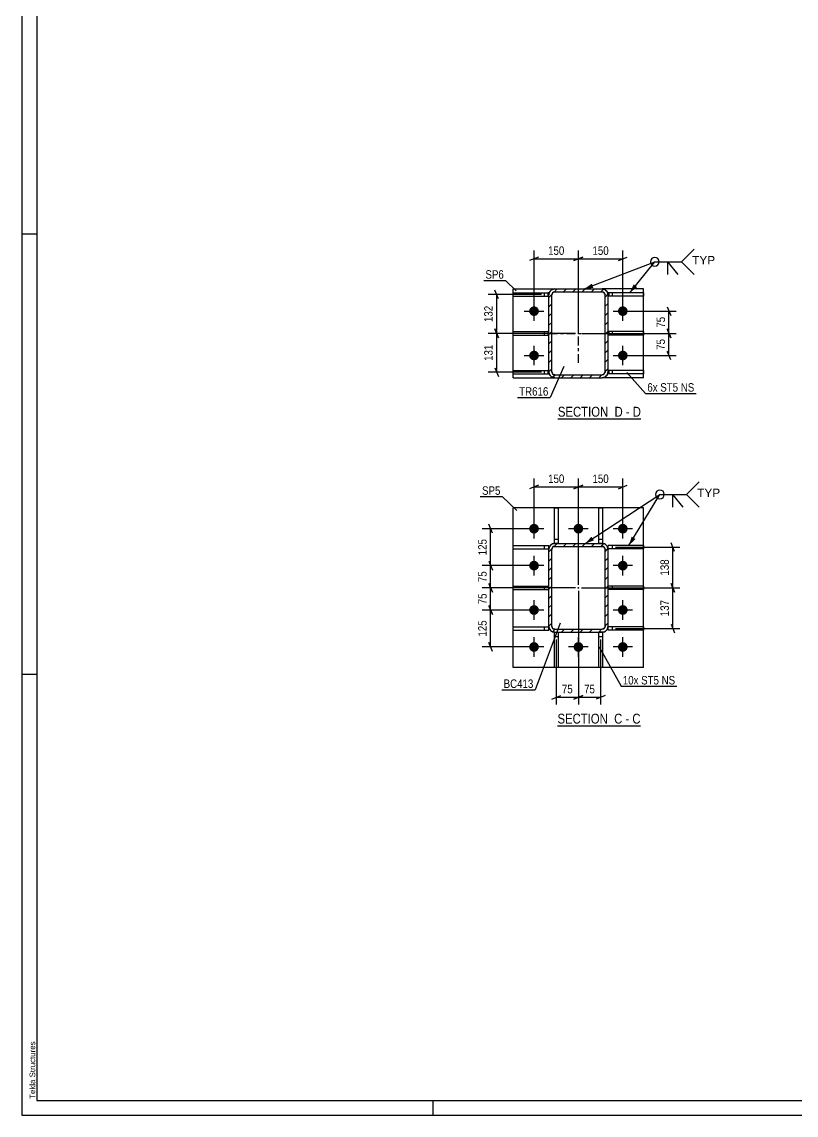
# Model space of a CAD drawing. Header units: millimetres. Extents: x -177 to 1012, y -676 to 165.
# Drawn here: x -177.1 to 84.6, y -675.6 to -305.9 of the extents above; entities that cross this region are included whole.
import ezdxf

# ---------------------------------------------------------------- set-up
doc = ezdxf.new("R2010")
doc.units = ezdxf.units.MM
doc.linetypes.add('DXK_LINE_DOT2', pattern=[3.9198, 1.9599, -1.9599])
doc.linetypes.add('DXK_LINE_DOT3', pattern=[5.9187, 2.979, -0.9799, 0.9799, -0.9799])
doc.styles.add('Arial', font='ARIAL.TTF', dxfattribs={"height": 0.2})
doc.styles.add('Arial Narrow', font='ARIALN.TTF', dxfattribs={"height": 0.2})

# ---------------------------------------------------------------- blocks, each defined once
blk = doc.blocks.new('Unknown-761545539-1163')
at = {"color": 5, "linetype": 'Continuous'}
for p, q in [((-177.08, 165.37), (-177.08, -675.63)), ((-172.08, 160.37), (-172.08, -670.63)), ((-172.08, -377.63), (-177.08, -377.63)), ((-172.08, -526.63), (-177.08, -526.63)), ((-172.08, -670.63), (1006.92, -670.63)), ((-38.08, -675.63), (-38.08, -670.63)), ((-177.08, -675.63), (1011.92, -675.63))]:
    blk.add_line(p, q, dxfattribs=at)
at = {"color": 174, "linetype": 'Continuous', "style": 'Arial'}
blk.add_text('Tekla Structures', height=1.9102, rotation=90, dxfattribs=at).set_placement((-172.58, -670.13))
blk = doc.blocks.new('Unknown-761545539-14 - 5384')
at = {"color": 6, "linetype": 'Continuous'}
blk.add_line((3.93, -543.96), (32, -543.96), dxfattribs=at)
at = {"color": 0, "linetype": 'Continuous'}
blk.add_wipeout([(22.03, -543.21), (22.03, -539.71), (3.93, -539.71), (3.93, -543.21)], dxfattribs=at)
at = {"color": 7, "linetype": 'Continuous', "style": 'Arial Narrow'}
blk.add_text('SECTION ', height=3.34, dxfattribs=at).set_placement((3.93, -543.21))
at = {"color": 0, "linetype": 'Continuous'}
blk.add_wipeout([(25.85, -543.21), (25.85, -539.71), (23.08, -539.71), (23.08, -543.21)], dxfattribs=at)
blk.add_wipeout([(28.18, -543.21), (28.18, -539.71), (26.9, -539.71), (26.9, -543.21)], dxfattribs=at)
at = {"color": 7, "linetype": 'Continuous', "style": 'Arial Narrow'}
blk.add_text('C', height=3.34, dxfattribs=at).set_placement((23.08, -543.21))
at = {"color": 0, "linetype": 'Continuous'}
blk.add_wipeout([(32, -543.21), (32, -539.71), (29.23, -539.71), (29.23, -543.21)], dxfattribs=at)
at = {"color": 7, "linetype": 'Continuous', "style": 'Arial Narrow'}
for s, p in [('C', (29.23, -543.21)), ('-', (26.9, -543.21))]:
    blk.add_text(s, height=3.34, dxfattribs=at).set_placement(p)
blk = doc.blocks.new('Unknown-761545539-15 - 5843')
at = {"color": 6, "linetype": 'Continuous'}
blk.add_line((4.07, -440.16), (32.14, -440.16), dxfattribs=at)
at = {"color": 0, "linetype": 'Continuous'}
blk.add_wipeout([(22.17, -439.41), (22.17, -435.91), (4.07, -435.91), (4.07, -439.41)], dxfattribs=at)
at = {"color": 7, "linetype": 'Continuous', "style": 'Arial Narrow'}
blk.add_text('SECTION ', height=3.34, dxfattribs=at).set_placement((4.07, -439.41))
at = {"color": 0, "linetype": 'Continuous'}
blk.add_wipeout([(25.99, -439.41), (25.99, -435.91), (23.22, -435.91), (23.22, -439.41)], dxfattribs=at)
blk.add_wipeout([(28.32, -439.41), (28.32, -435.91), (27.04, -435.91), (27.04, -439.41)], dxfattribs=at)
at = {"color": 7, "linetype": 'Continuous', "style": 'Arial Narrow'}
blk.add_text('D', height=3.34, dxfattribs=at).set_placement((23.22, -439.41))
at = {"color": 0, "linetype": 'Continuous'}
blk.add_wipeout([(32.14, -439.41), (32.14, -435.91), (29.37, -435.91), (29.37, -439.41)], dxfattribs=at)
at = {"color": 7, "linetype": 'Continuous', "style": 'Arial Narrow'}
for s, p in [('D', (29.37, -439.41)), ('-', (27.04, -439.41))]:
    blk.add_text(s, height=3.34, dxfattribs=at).set_placement(p)
blk = doc.blocks.new('Part-761545539-5497 - 5384')
at = {"color": 2, "linetype": 'Continuous'}
for p, q in [((-10.99, -484.13), (-10.99, -482.93)), ((-10.99, -482.93), (1.01, -482.93)), ((-10.99, -484.13), (1.01, -484.13)), ((1.01, -484.13), (1.01, -482.93))]:
    blk.add_line(p, q, dxfattribs=at)
at = {"color": 7, "linetype": 'DXK_LINE_DOT2'}
blk.add_line((-0.49, -484.13), (-0.49, -482.93), dxfattribs=at)
blk = doc.blocks.new('Part-761545539-5477 - 5384')
at = {"color": 2, "linetype": 'Continuous'}
for p, q in [((33.01, -496.68), (21.01, -496.68)), ((33.01, -497.88), (21.01, -497.88)), ((33.01, -496.68), (33.01, -497.88))]:
    blk.add_line(p, q, dxfattribs=at)
at = {"color": 7, "linetype": 'DXK_LINE_DOT2'}
for p, q in [((21.01, -497.88), (21.01, -496.68)), ((22.51, -497.88), (22.51, -496.68))]:
    blk.add_line(p, q, dxfattribs=at)
blk = doc.blocks.new('Part-761545539-5502 - 5384')
at = {"color": 2, "linetype": 'Continuous'}
for p, q in [((-10.99, -497.88), (-10.99, -496.68)), ((-10.99, -496.68), (1.01, -496.68)), ((-10.99, -497.88), (1.01, -497.88))]:
    blk.add_line(p, q, dxfattribs=at)
at = {"color": 7, "linetype": 'DXK_LINE_DOT2'}
for p, q in [((-0.49, -497.88), (-0.49, -496.68)), ((1.01, -497.88), (1.01, -496.68))]:
    blk.add_line(p, q, dxfattribs=at)
blk = doc.blocks.new('Part-761545539-5486 - 5384')
at = {"color": 2, "linetype": 'Continuous'}
for p, q in [((33.01, -482.93), (21.01, -482.93)), ((21.01, -484.13), (21.01, -482.93)), ((33.01, -484.13), (21.01, -484.13)), ((33.01, -482.93), (33.01, -484.13))]:
    blk.add_line(p, q, dxfattribs=at)
at = {"color": 7, "linetype": 'DXK_LINE_DOT2'}
blk.add_line((22.51, -484.13), (22.51, -482.93), dxfattribs=at)
blk = doc.blocks.new('Part-761545539-5492 - 5384')
at = {"color": 2, "linetype": 'Continuous'}
for p, q in [((33.01, -510.43), (21.01, -510.43)), ((21.01, -511.63), (21.01, -510.43)), ((33.01, -511.63), (21.01, -511.63)), ((33.01, -510.43), (33.01, -511.63))]:
    blk.add_line(p, q, dxfattribs=at)
at = {"color": 7, "linetype": 'DXK_LINE_DOT2'}
blk.add_line((22.51, -511.63), (22.51, -510.43), dxfattribs=at)
blk = doc.blocks.new('Part-761545539-5587 - 5384')
at = {"linetype": 'Continuous'}
h = blk.add_hatch(dxfattribs=at)
h.set_pattern_fill('', scale=0.7, style=0, pattern_type=0)
h.set_pattern_definition([(45, (1.0053, -510.2855), (-1.57154, 1.57154), [])])
h.paths.add_polyline_path([(1.01, -484.29), (1.01, -510.29), (1.16, -511.05), (1.59, -511.7), (2.24, -512.13), (3.01, -512.29), (19.01, -512.29), (19.77, -512.13), (20.42, -511.7), (20.85, -511.05), (21.01, -510.29), (21.01, -484.29), (20.85, -483.52), (20.42, -482.87), (19.77, -482.44), (19.01, -482.29), (3.01, -482.29), (2.24, -482.44), (1.59, -482.87), (1.16, -483.52)])
h.paths.add_polyline_path([(2.3, -483.58), (2.62, -483.36), (3.01, -483.29), (19.01, -483.29), (19.39, -483.36), (19.71, -483.58), (19.93, -483.9), (20.01, -484.29), (20.01, -510.29), (19.93, -510.67), (19.71, -510.99), (19.39, -511.21), (19.01, -511.29), (3.01, -511.29), (2.62, -511.21), (2.3, -510.99), (2.08, -510.67), (2.01, -510.29), (2.01, -484.29), (2.08, -483.9)])
blk.add_hatch(color=30, dxfattribs=at).paths.add_polyline_path([(11.01, -497.39, -1), (11.01, -497.19, -1)])
at = {"color": 7, "linetype": 'DXK_LINE_DOT2'}
for p, q in [((1.01, -484.29), (1.16, -483.52)), ((1.01, -510.29), (1.01, -484.29)), ((2.08, -483.9), (2.01, -484.29)), ((2.01, -510.29), (2.01, -484.29)), ((2.24, -482.44), (3.01, -482.29)), ((3.01, -483.29), (2.62, -483.36)), ((3.01, -482.29), (19.01, -482.29)), ((3.01, -483.29), (19.01, -483.29)), ((19.01, -482.29), (19.77, -482.44)), ((19.39, -483.36), (19.01, -483.29)), ((20.01, -484.29), (19.93, -483.9)), ((20.01, -510.29), (20.01, -484.29)), ((20.85, -483.52), (21.01, -484.29)), ((21.01, -510.29), (21.01, -484.29)), ((1.16, -511.05), (1.01, -510.29)), ((2.01, -510.29), (2.08, -510.67)), ((3.01, -512.29), (2.24, -512.13)), ((2.62, -511.21), (3.01, -511.29)), ((3.01, -511.29), (19.01, -511.29)), ((3.01, -512.29), (19.01, -512.29)), ((19.01, -511.29), (19.39, -511.21)), ((19.77, -512.13), (19.01, -512.29)), ((19.93, -510.67), (20.01, -510.29)), ((21.01, -510.29), (20.85, -511.05))]:
    blk.add_line(p, q, dxfattribs=at)
at = {"color": 2, "linetype": 'Continuous'}
for p, q in [((1.16, -483.52), (1.01, -484.29)), ((1.01, -510.29), (1.01, -484.29)), ((2.01, -484.29), (2.08, -483.9)), ((2.01, -510.29), (2.01, -484.29)), ((3.01, -482.29), (2.24, -482.44)), ((2.62, -483.36), (3.01, -483.29)), ((3.01, -482.29), (19.01, -482.29)), ((3.01, -483.29), (19.01, -483.29)), ((19.77, -482.44), (19.01, -482.29)), ((19.01, -483.29), (19.39, -483.36)), ((19.93, -483.9), (20.01, -484.29)), ((20.01, -510.29), (20.01, -484.29)), ((21.01, -484.29), (20.85, -483.52)), ((21.01, -510.29), (21.01, -484.29)), ((1.01, -510.29), (1.16, -511.05)), ((2.08, -510.67), (2.01, -510.29)), ((2.24, -512.13), (3.01, -512.29)), ((3.01, -511.29), (2.62, -511.21)), ((3.01, -511.29), (19.01, -511.29)), ((3.01, -512.29), (19.01, -512.29)), ((19.39, -511.21), (19.01, -511.29)), ((19.01, -512.29), (19.77, -512.13)), ((20.01, -510.29), (19.93, -510.67)), ((20.85, -511.05), (21.01, -510.29))]:
    blk.add_line(p, q, dxfattribs=at)
at = {"color": 7, "linetype": 'DXK_LINE_DOT3'}
blk.add_line((11.01, -497.29), (11.01, -497.29), dxfattribs=at)
at = {"color": 30, "linetype": 'DXK_LINE_DOT3'}
blk.add_line((11.01, -497.29), (11.01, -497.29), dxfattribs=at)
at = {"color": 30, "linetype": 'Continuous'}
blk.add_circle((11.01, -497.29), 0.1, dxfattribs=at)
at = {"color": 7, "linetype": 'DXK_LINE_DOT2'}
for centre, radius, start, end in [((3.01, -484.29), 2, 112.5, 157.5), ((3.01, -484.29), 1, 112.5, 157.5), ((19.01, -484.29), 1, 22.5, 67.5), ((19.01, -484.29), 2, 22.5, 67.5), ((3.01, -510.29), 2, 202.5, 247.5), ((3.01, -510.29), 1, 202.5, 247.5), ((19.01, -510.29), 1, 292.5, 337.5), ((19.01, -510.29), 2, 292.5, 337.5)]:
    blk.add_arc(centre, radius, start, end, dxfattribs=at)
at = {"color": 2, "linetype": 'Continuous'}
for centre, radius, start, end in [((3.01, -484.29), 2, 112.5, 157.5), ((3.01, -484.29), 1, 112.5, 157.5), ((19.01, -484.29), 1, 22.5, 67.5), ((19.01, -484.29), 2, 22.5, 67.5), ((3.01, -510.29), 2, 202.5, 247.5), ((3.01, -510.29), 1, 202.5, 247.5), ((19.01, -510.29), 1, 292.5, 337.5), ((19.01, -510.29), 2, 292.5, 337.5)]:
    blk.add_arc(centre, radius, start, end, dxfattribs=at)
blk = doc.blocks.new('Part-761545539-5523 - 5384')
at = {"color": 2, "linetype": 'Continuous'}
for p, q in [((17.91, -482.28), (17.91, -470.28)), ((17.91, -470.28), (19.11, -470.28)), ((19.11, -470.28), (19.11, -482.28)), ((19.11, -482.28), (17.91, -482.28))]:
    blk.add_line(p, q, dxfattribs=at)
at = {"color": 7, "linetype": 'DXK_LINE_DOT2'}
blk.add_line((17.91, -480.78), (19.11, -480.78), dxfattribs=at)
blk = doc.blocks.new('Part-761545539-5507 - 5384')
at = {"color": 2, "linetype": 'Continuous'}
for p, q in [((-10.99, -511.63), (-10.99, -510.43)), ((-10.99, -510.43), (1.01, -510.43)), ((-10.99, -511.63), (1.01, -511.63)), ((1.01, -511.63), (1.01, -510.43))]:
    blk.add_line(p, q, dxfattribs=at)
at = {"color": 7, "linetype": 'DXK_LINE_DOT2'}
blk.add_line((-0.49, -511.63), (-0.49, -510.43), dxfattribs=at)
blk = doc.blocks.new('Part-761545539-5512 - 5384')
at = {"color": 2, "linetype": 'Continuous'}
for p, q in [((2.91, -482.28), (2.91, -470.28)), ((2.91, -470.28), (4.11, -470.28)), ((4.11, -470.28), (4.11, -482.28)), ((4.11, -482.28), (2.91, -482.28))]:
    blk.add_line(p, q, dxfattribs=at)
at = {"color": 7, "linetype": 'DXK_LINE_DOT2'}
blk.add_line((2.91, -480.78), (4.11, -480.78), dxfattribs=at)
blk = doc.blocks.new('Part-761545539-5528 - 5384')
at = {"color": 2, "linetype": 'Continuous'}
for p, q in [((2.91, -524.28), (2.91, -512.28)), ((2.91, -512.28), (2.99, -512.28)), ((4.11, -512.29), (4.11, -524.28)), ((4.11, -524.28), (2.91, -524.28))]:
    blk.add_line(p, q, dxfattribs=at)
at = {"color": 7, "linetype": 'DXK_LINE_DOT2'}
for p, q in [((2.91, -512.28), (4.11, -512.28)), ((2.91, -513.78), (4.11, -513.78)), ((4.11, -512.28), (4.11, -512.29)), ((4.11, -512.29), (4.11, -512.28))]:
    blk.add_line(p, q, dxfattribs=at)
blk = doc.blocks.new('Part-761545539-5533 - 5384')
at = {"color": 7, "linetype": 'DXK_LINE_DOT2'}
for p, q in [((17.91, -512.29), (17.91, -512.28)), ((17.91, -512.28), (17.91, -512.29)), ((19.11, -512.28), (17.91, -512.28)), ((17.91, -513.78), (19.11, -513.78))]:
    blk.add_line(p, q, dxfattribs=at)
at = {"color": 2, "linetype": 'Continuous'}
for p, q in [((17.91, -524.28), (17.91, -512.29)), ((19.02, -512.28), (19.11, -512.28)), ((19.11, -512.28), (19.11, -524.28)), ((19.11, -524.28), (17.91, -524.28))]:
    blk.add_line(p, q, dxfattribs=at)
blk = doc.blocks.new('Bolt-761545539-5551 - 5384')
at = {"linetype": 'Continuous'}
for points in [[(-5.64, -477.29, -1), (-2.34, -477.29, -1)], [(9.36, -477.29, -1), (12.66, -477.29, -1)], [(24.36, -477.29, -1), (27.66, -477.29, -1)], [(-5.64, -489.79, -1), (-2.34, -489.79, -1)], [(24.36, -489.79, -1), (27.66, -489.79, -1)], [(-5.64, -504.79, -1), (-2.34, -504.79, -1)], [(24.36, -504.79, -1), (27.66, -504.79, -1)], [(-5.64, -517.29, -1), (-2.34, -517.29, -1)], [(9.36, -517.29, -1), (12.66, -517.29, -1)], [(24.36, -517.29, -1), (27.66, -517.29, -1)]]:
    blk.add_hatch(color=1, dxfattribs=at).paths.add_polyline_path(points)
at = {"color": 1, "linetype": 'Continuous'}
for p, q in [((-3.99, -480.59), (-3.99, -473.99)), ((11.01, -480.59), (11.01, -473.99)), ((26.01, -480.59), (26.01, -473.99)), ((-0.69, -477.29), (-7.29, -477.29)), ((14.31, -477.29), (7.71, -477.29)), ((29.31, -477.29), (22.71, -477.29)), ((-3.99, -493.09), (-3.99, -486.49)), ((26.01, -493.09), (26.01, -486.49)), ((-0.69, -489.79), (-7.29, -489.79)), ((29.31, -489.79), (22.71, -489.79)), ((-3.99, -508.09), (-3.99, -501.49)), ((26.01, -508.09), (26.01, -501.49)), ((-0.69, -504.79), (-7.29, -504.79)), ((29.31, -504.79), (22.71, -504.79)), ((-0.69, -517.29), (-7.29, -517.29)), ((-3.99, -520.59), (-3.99, -513.99)), ((14.31, -517.29), (7.71, -517.29)), ((11.01, -520.59), (11.01, -513.99)), ((29.31, -517.29), (22.71, -517.29)), ((26.01, -520.59), (26.01, -513.99))]:
    blk.add_line(p, q, dxfattribs=at)
blk = doc.blocks.new('Part-761545539-5567 - 5384')
at = {"color": 2, "linetype": 'Continuous'}
for p, q in [((-10.99, -524.29), (-10.99, -470.29)), ((33.01, -470.29), (-10.99, -470.29)), ((33.01, -524.29), (33.01, -470.29)), ((33.01, -524.29), (-10.99, -524.29))]:
    blk.add_line(p, q, dxfattribs=at)
blk = doc.blocks.new('Part-761545539-5958 - 5843')
at = {"linetype": 'Continuous'}
h = blk.add_hatch(dxfattribs=at)
h.set_pattern_fill('', scale=0.7, style=0, pattern_type=0)
h.set_pattern_definition([(45, (21.0053, -398.6723), (-1.5715, 1.5715), [])])
h.paths.add_polyline_path([(21.01, -397.47), (21.01, -398.67), (21.3, -398.67), (21.3, -397.47)])
at = {"color": 7, "linetype": 'DXK_LINE_DOT2'}
for p, q in [((21.01, -398.67), (21.01, -397.47)), ((21.3, -397.47), (21.01, -397.47)), ((21.3, -398.67), (21.01, -398.67)), ((22.51, -398.67), (22.51, -397.47))]:
    blk.add_line(p, q, dxfattribs=at)
at = {"color": 2, "linetype": 'Continuous'}
for p, q in [((21.01, -398.67), (21.01, -397.47)), ((21.01, -397.47), (21.3, -397.47)), ((21.3, -398.67), (21.01, -398.67)), ((33.01, -397.47), (21.3, -397.47)), ((21.3, -397.47), (21.3, -398.67)), ((33.01, -398.67), (21.3, -398.67)), ((33.01, -397.47), (33.01, -398.67))]:
    blk.add_line(p, q, dxfattribs=at)
blk = doc.blocks.new('Part-761545539-5973 - 5843')
at = {"linetype": 'Continuous'}
h = blk.add_hatch(dxfattribs=at)
h.set_pattern_fill('', scale=0.7, style=0, pattern_type=0)
h.set_pattern_definition([(45, (0.7118, -398.6723), (-1.5715, 1.5715), [])])
h.paths.add_polyline_path([(0.71, -397.47), (0.71, -398.67), (1.01, -398.67), (1.01, -397.47)])
at = {"color": 2, "linetype": 'Continuous'}
for p, q in [((-10.99, -397.47), (0.71, -397.47)), ((-10.99, -398.67), (-10.99, -397.47)), ((-10.99, -398.67), (0.71, -398.67)), ((1.01, -397.47), (0.71, -397.47)), ((0.71, -397.47), (0.71, -398.67)), ((0.71, -398.67), (1.01, -398.67)), ((1.01, -398.67), (1.01, -397.47))]:
    blk.add_line(p, q, dxfattribs=at)
at = {"color": 7, "linetype": 'DXK_LINE_DOT2'}
for p, q in [((-0.49, -398.67), (-0.49, -397.47)), ((0.71, -397.47), (1.01, -397.47)), ((0.71, -398.67), (1.01, -398.67)), ((1.01, -398.67), (1.01, -397.47))]:
    blk.add_line(p, q, dxfattribs=at)
blk = doc.blocks.new('Part-761545539-5917 - 5843')
at = {"color": 2, "linetype": 'Continuous'}
for p, q in [((-10.99, -426.22), (-10.99, -396.22)), ((-10.99, -396.22), (3.01, -396.22)), ((33.01, -396.22), (19.01, -396.22)), ((33.01, -426.22), (33.01, -396.22)), ((-10.99, -426.22), (3.01, -426.22)), ((33.01, -426.22), (19.01, -426.22))]:
    blk.add_line(p, q, dxfattribs=at)
at = {"color": 7, "linetype": 'DXK_LINE_DOT2'}
for p, q in [((3.01, -396.22), (19.01, -396.22)), ((3.01, -426.22), (19.01, -426.22))]:
    blk.add_line(p, q, dxfattribs=at)
blk = doc.blocks.new('Part-761545539-5963 - 5843')
at = {"linetype": 'Continuous'}
h = blk.add_hatch(dxfattribs=at)
h.set_pattern_fill('', scale=0.7, style=0, pattern_type=0)
h.set_pattern_definition([(45, (21.0053, -411.8223), (-1.5715, 1.5715), [])])
h.paths.add_polyline_path([(21.01, -410.62), (21.01, -411.82), (21.3, -411.82), (21.3, -410.62)])
at = {"color": 7, "linetype": 'DXK_LINE_DOT2'}
for p, q in [((21.01, -411.82), (21.01, -410.62)), ((21.3, -410.62), (21.01, -410.62)), ((21.3, -411.82), (21.01, -411.82)), ((22.51, -411.82), (22.51, -410.62))]:
    blk.add_line(p, q, dxfattribs=at)
at = {"color": 2, "linetype": 'Continuous'}
for p, q in [((21.01, -411.82), (21.01, -410.62)), ((21.01, -410.62), (21.3, -410.62)), ((21.3, -411.82), (21.01, -411.82)), ((33.01, -410.62), (21.3, -410.62)), ((21.3, -410.62), (21.3, -411.82)), ((33.01, -411.82), (21.3, -411.82)), ((33.01, -410.62), (33.01, -411.82))]:
    blk.add_line(p, q, dxfattribs=at)
blk = doc.blocks.new('Part-761545539-5947 - 5843')
at = {"linetype": 'Continuous'}
h = blk.add_hatch(dxfattribs=at)
h.set_pattern_fill('', scale=0.7, style=0, pattern_type=0)
h.set_pattern_definition([(45, (21.0053, -424.9723), (-1.5715, 1.5715), [])])
h.paths.add_polyline_path([(21.01, -423.77), (21.01, -424.97), (21.3, -424.97), (21.3, -423.77)])
at = {"color": 7, "linetype": 'DXK_LINE_DOT2'}
for p, q in [((21.01, -424.97), (21.01, -423.77)), ((21.3, -423.77), (21.01, -423.77)), ((21.3, -424.97), (21.01, -424.97)), ((22.51, -424.97), (22.51, -423.77))]:
    blk.add_line(p, q, dxfattribs=at)
at = {"color": 2, "linetype": 'Continuous'}
for p, q in [((21.01, -424.97), (21.01, -423.77)), ((21.01, -423.77), (21.3, -423.77)), ((21.3, -424.97), (21.01, -424.97)), ((33.01, -423.77), (21.3, -423.77)), ((21.3, -423.77), (21.3, -424.97)), ((33.01, -424.97), (21.3, -424.97)), ((33.01, -423.77), (33.01, -424.97))]:
    blk.add_line(p, q, dxfattribs=at)
blk = doc.blocks.new('Part-761545539-5968 - 5843')
at = {"linetype": 'Continuous'}
h = blk.add_hatch(dxfattribs=at)
h.set_pattern_fill('', scale=0.7, style=0, pattern_type=0)
h.set_pattern_definition([(45, (0.7118, -424.9723), (-1.5715, 1.5715), [])])
h.paths.add_polyline_path([(0.71, -423.77), (0.71, -424.97), (1.01, -424.97), (1.01, -423.77)])
at = {"color": 2, "linetype": 'Continuous'}
for p, q in [((-10.99, -423.77), (0.71, -423.77)), ((-10.99, -424.97), (-10.99, -423.77)), ((-10.99, -424.97), (0.71, -424.97)), ((1.01, -423.77), (0.71, -423.77)), ((0.71, -423.77), (0.71, -424.97)), ((0.71, -424.97), (1.01, -424.97)), ((1.01, -424.97), (1.01, -423.77))]:
    blk.add_line(p, q, dxfattribs=at)
at = {"color": 7, "linetype": 'DXK_LINE_DOT2'}
for p, q in [((-0.49, -424.97), (-0.49, -423.77)), ((0.71, -423.77), (1.01, -423.77)), ((0.71, -424.97), (1.01, -424.97)), ((1.01, -424.97), (1.01, -423.77))]:
    blk.add_line(p, q, dxfattribs=at)
blk = doc.blocks.new('Part-761545539-5978 - 5843')
at = {"linetype": 'Continuous'}
h = blk.add_hatch(dxfattribs=at)
h.set_pattern_fill('', scale=0.7, style=0, pattern_type=0)
h.set_pattern_definition([(45, (0.7118, -411.8223), (-1.5715, 1.5715), [])])
h.paths.add_polyline_path([(0.71, -410.62), (0.71, -411.82), (1.01, -411.82), (1.01, -410.62)])
at = {"color": 2, "linetype": 'Continuous'}
for p, q in [((-10.99, -410.62), (0.71, -410.62)), ((-10.99, -411.82), (-10.99, -410.62)), ((-10.99, -411.82), (0.71, -411.82)), ((1.01, -410.62), (0.71, -410.62)), ((0.71, -410.62), (0.71, -411.82)), ((0.71, -411.82), (1.01, -411.82)), ((1.01, -411.82), (1.01, -410.62))]:
    blk.add_line(p, q, dxfattribs=at)
at = {"color": 7, "linetype": 'DXK_LINE_DOT2'}
for p, q in [((-0.49, -411.82), (-0.49, -410.62)), ((0.71, -410.62), (1.01, -410.62)), ((0.71, -411.82), (1.01, -411.82)), ((1.01, -411.82), (1.01, -410.62))]:
    blk.add_line(p, q, dxfattribs=at)
blk = doc.blocks.new('Part-761545539-6007 - 5843')
at = {"linetype": 'Continuous'}
h = blk.add_hatch(dxfattribs=at)
h.set_pattern_fill('', scale=0.7, style=0, pattern_type=0)
h.set_pattern_definition([(45, (1.0053, -424.2227), (-1.57154, 1.57154), [])])
h.paths.add_polyline_path([(1.01, -398.22), (1.01, -424.22), (1.16, -424.99), (1.59, -425.64), (2.24, -426.07), (3.01, -426.22), (19.01, -426.22), (19.77, -426.07), (20.42, -425.64), (20.85, -424.99), (21.01, -424.22), (21.01, -398.22), (20.85, -397.46), (20.42, -396.81), (19.77, -396.37), (19.01, -396.22), (3.01, -396.22), (2.24, -396.37), (1.59, -396.81), (1.16, -397.46)])
h.paths.add_polyline_path([(2.3, -397.52), (2.62, -397.3), (3.01, -397.22), (19.01, -397.22), (19.39, -397.3), (19.71, -397.52), (19.93, -397.84), (20.01, -398.22), (20.01, -424.22), (19.93, -424.61), (19.71, -424.93), (19.39, -425.15), (19.01, -425.22), (3.01, -425.22), (2.62, -425.15), (2.3, -424.93), (2.08, -424.61), (2.01, -424.22), (2.01, -398.22), (2.08, -397.84)])
at = {"color": 7, "linetype": 'DXK_LINE_DOT2'}
for p, q in [((1.01, -398.22), (1.16, -397.46)), ((1.01, -424.22), (1.01, -398.22)), ((2.08, -397.84), (2.01, -398.22)), ((2.01, -424.22), (2.01, -398.22)), ((2.24, -396.37), (3.01, -396.22)), ((3.01, -397.22), (2.62, -397.3)), ((3.01, -396.22), (19.01, -396.22)), ((3.01, -397.22), (19.01, -397.22)), ((19.01, -396.22), (19.77, -396.37)), ((19.39, -397.3), (19.01, -397.22)), ((20.01, -398.22), (19.93, -397.84)), ((20.01, -424.22), (20.01, -398.22)), ((20.85, -397.46), (21.01, -398.22)), ((21.01, -424.22), (21.01, -398.22)), ((1.16, -424.99), (1.01, -424.22)), ((2.01, -424.22), (2.08, -424.61)), ((2.62, -425.15), (3.01, -425.22)), ((19.01, -425.22), (19.39, -425.15)), ((19.93, -424.61), (20.01, -424.22)), ((21.01, -424.22), (20.85, -424.99)), ((3.01, -426.22), (2.24, -426.07)), ((3.01, -425.22), (19.01, -425.22)), ((3.01, -426.22), (19.01, -426.22)), ((19.77, -426.07), (19.01, -426.22))]:
    blk.add_line(p, q, dxfattribs=at)
at = {"color": 2, "linetype": 'Continuous'}
for p, q in [((1.16, -397.46), (1.01, -398.22)), ((1.01, -424.22), (1.01, -398.22)), ((2.01, -398.22), (2.08, -397.84)), ((2.01, -424.22), (2.01, -398.22)), ((3.01, -396.22), (2.24, -396.37)), ((2.62, -397.3), (3.01, -397.22)), ((3.01, -396.22), (19.01, -396.22)), ((3.01, -397.22), (19.01, -397.22)), ((19.77, -396.37), (19.01, -396.22)), ((19.01, -397.22), (19.39, -397.3)), ((19.93, -397.84), (20.01, -398.22)), ((20.01, -424.22), (20.01, -398.22)), ((21.01, -398.22), (20.85, -397.46)), ((21.01, -424.22), (21.01, -398.22)), ((1.01, -424.22), (1.16, -424.99)), ((2.08, -424.61), (2.01, -424.22)), ((3.01, -425.22), (2.62, -425.15)), ((19.39, -425.15), (19.01, -425.22)), ((20.01, -424.22), (19.93, -424.61)), ((20.85, -424.99), (21.01, -424.22)), ((2.24, -426.07), (3.01, -426.22)), ((3.01, -425.22), (19.01, -425.22)), ((3.01, -426.22), (19.01, -426.22)), ((19.01, -426.22), (19.77, -426.07))]:
    blk.add_line(p, q, dxfattribs=at)
at = {"color": 7, "linetype": 'DXK_LINE_DOT3'}
for p, q in [((11.01, -421.22), (11.01, -401.22)), ((1.01, -411.22), (21.01, -411.22))]:
    blk.add_line(p, q, dxfattribs=at)
at = {"color": 7, "linetype": 'DXK_LINE_DOT2'}
for centre, radius, start, end in [((3.01, -398.22), 2, 112.5, 157.5), ((3.01, -398.22), 1, 112.5, 157.5), ((19.01, -398.22), 1, 22.5, 67.5), ((19.01, -398.22), 2, 22.5, 67.5), ((3.01, -424.22), 2, 202.5, 247.5), ((3.01, -424.22), 1, 202.5, 247.5), ((19.01, -424.22), 1, 292.5, 337.5), ((19.01, -424.22), 2, 292.5, 337.5)]:
    blk.add_arc(centre, radius, start, end, dxfattribs=at)
at = {"color": 2, "linetype": 'Continuous'}
for centre, radius, start, end in [((3.01, -398.22), 2, 112.5, 157.5), ((3.01, -398.22), 1, 112.5, 157.5), ((19.01, -398.22), 1, 22.5, 67.5), ((19.01, -398.22), 2, 22.5, 67.5), ((3.01, -424.22), 2, 202.5, 247.5), ((3.01, -424.22), 1, 202.5, 247.5), ((19.01, -424.22), 1, 292.5, 337.5), ((19.01, -424.22), 2, 292.5, 337.5)]:
    blk.add_arc(centre, radius, start, end, dxfattribs=at)
blk = doc.blocks.new('Bolt-761545539-6019 - 5843')
at = {"linetype": 'Continuous'}
for points in [[(-5.64, -403.72, -1), (-2.34, -403.72, -1)], [(24.36, -403.72, -1), (27.66, -403.72, -1)], [(-5.64, -418.72, -1), (-2.34, -418.72, -1)], [(24.36, -418.72, -1), (27.66, -418.72, -1)]]:
    blk.add_hatch(color=1, dxfattribs=at).paths.add_polyline_path(points)
at = {"color": 1, "linetype": 'Continuous'}
for p, q in [((-3.99, -407.02), (-3.99, -400.42)), ((26.01, -407.02), (26.01, -400.42)), ((-7.29, -403.72), (-0.69, -403.72)), ((22.71, -403.72), (29.31, -403.72)), ((-3.99, -422.02), (-3.99, -415.42)), ((26.01, -422.02), (26.01, -415.42)), ((-7.29, -418.72), (-0.69, -418.72)), ((22.71, -418.72), (29.31, -418.72))]:
    blk.add_line(p, q, dxfattribs=at)
blk = doc.blocks.new('StraightDimension-761545539-11548 - 5384')
at = {"color": 7, "linetype": 'Continuous'}
for p, q in [((10.01, -497.28), (-21.5, -497.28)), ((-19.25, -495.78), (-18.05, -498.78)), ((-18.65, -504.79), (-18.65, -497.28)), ((-4.99, -504.79), (-21.5, -504.79)), ((-18.05, -506.29), (-19.25, -503.29))]:
    blk.add_line(p, q, dxfattribs=at)
at = {"color": 0}
blk.add_wipeout([(-19.4, -498.61), (-23.6, -498.61), (-23.6, -503.46), (-19.4, -503.46)], dxfattribs=at)
at = {"color": 3, "style": 'Arial Narrow'}
blk.add_text('75', height=2.863, rotation=90.0002, dxfattribs=at).set_placement((-20, -502.86))
blk = doc.blocks.new('StraightDimension-761545539-5657 - 5384')
at = {"color": 7, "linetype": 'Continuous'}
for p, q in [((12.01, -497.29), (45.33, -497.29)), ((43.53, -498.79), (42.33, -495.79)), ((42.93, -511.03), (42.93, -497.29)), ((42.33, -509.53), (43.53, -512.53)), ((23.51, -511.03), (45.33, -511.03))]:
    blk.add_line(p, q, dxfattribs=at)
at = {"color": 0}
blk.add_wipeout([(42.18, -500.82), (37.98, -500.82), (37.98, -507.5), (42.18, -507.5)], dxfattribs=at)
at = {"color": 3, "style": 'Arial Narrow'}
blk.add_text('137', height=2.863, rotation=90.0002, dxfattribs=at).set_placement((41.58, -506.9))
blk = doc.blocks.new('StraightDimension-761545539-5671 - 5384')
at = {"color": 7, "linetype": 'Continuous'}
for p, q in [((23.51, -483.53), (45.33, -483.53)), ((43.53, -485.03), (42.33, -482.03)), ((42.93, -497.29), (42.93, -483.53)), ((12.01, -497.29), (45.33, -497.29)), ((42.33, -495.79), (43.53, -498.79))]:
    blk.add_line(p, q, dxfattribs=at)
at = {"color": 0}
blk.add_wipeout([(42.18, -487.07), (37.98, -487.07), (37.98, -493.75), (42.18, -493.75)], dxfattribs=at)
at = {"color": 3, "style": 'Arial Narrow'}
blk.add_text('138', height=2.863, rotation=90.0002, dxfattribs=at).set_placement((41.58, -493.15))
blk = doc.blocks.new('StraightDimension-761545539-5602 - 5384')
at = {"color": 7, "linetype": 'Continuous'}
for p, q in [((11.01, -496.29), (11.01, -460.34)), ((26.01, -476.29), (26.01, -460.34)), ((12.51, -462.59), (9.51, -463.79)), ((11.01, -463.19), (26.01, -463.19)), ((24.51, -463.79), (27.51, -462.59))]:
    blk.add_line(p, q, dxfattribs=at)
at = {"color": 0}
blk.add_wipeout([(21.85, -462.44), (21.85, -458.24), (15.16, -458.24), (15.16, -462.44)], dxfattribs=at)
at = {"color": 3, "style": 'Arial Narrow'}
blk.add_text('150', height=2.863, dxfattribs=at).set_placement((15.76, -461.84))
blk = doc.blocks.new('StraightDimension-761545539-5603 - 5384')
at = {"color": 7, "linetype": 'Continuous'}
for p, q in [((-3.99, -476.29), (-3.99, -460.34)), ((11.01, -496.29), (11.01, -460.34)), ((-2.49, -462.59), (-5.49, -463.79)), ((-3.99, -463.19), (11.01, -463.19)), ((9.51, -463.79), (12.51, -462.59))]:
    blk.add_line(p, q, dxfattribs=at)
at = {"color": 0}
blk.add_wipeout([(6.85, -462.44), (6.85, -458.24), (0.16, -458.24), (0.16, -462.44)], dxfattribs=at)
at = {"color": 3, "style": 'Arial Narrow'}
blk.add_text('150', height=2.863, dxfattribs=at).set_placement((0.76, -461.84))
blk = doc.blocks.new('StraightDimension-761545539-5744 - 5384')
at = {"color": 7, "linetype": 'Continuous'}
for p, q in [((11.01, -498.29), (11.01, -536.71)), ((3.51, -514.78), (3.51, -536.71)), ((2.01, -534.91), (5.01, -533.71)), ((3.51, -534.31), (11.01, -534.31)), ((12.51, -533.71), (9.51, -534.91))]:
    blk.add_line(p, q, dxfattribs=at)
at = {"color": 0}
blk.add_wipeout([(9.68, -533.56), (9.68, -529.36), (4.83, -529.36), (4.83, -533.56)], dxfattribs=at)
at = {"color": 3, "style": 'Arial Narrow'}
blk.add_text('75', height=2.863, dxfattribs=at).set_placement((5.43, -532.96))
blk = doc.blocks.new('StraightDimension-761545539-5757 - 5384')
at = {"color": 7, "linetype": 'Continuous'}
for p, q in [((11.01, -498.29), (11.01, -536.71)), ((18.51, -514.78), (18.51, -536.71)), ((9.51, -534.91), (12.51, -533.71)), ((11.01, -534.31), (18.51, -534.31)), ((20.01, -533.71), (17.01, -534.91))]:
    blk.add_line(p, q, dxfattribs=at)
at = {"color": 0}
blk.add_wipeout([(17.18, -533.56), (17.18, -529.36), (12.33, -529.36), (12.33, -533.56)], dxfattribs=at)
at = {"color": 3, "style": 'Arial Narrow'}
blk.add_text('75', height=2.863, dxfattribs=at).set_placement((12.93, -532.96))
blk = doc.blocks.new('StraightDimension-761545539-11546 - 5384')
at = {"color": 7, "linetype": 'Continuous'}
for p, q in [((-18.05, -478.79), (-19.25, -475.79)), ((-4.99, -477.29), (-21.5, -477.29)), ((-18.65, -489.79), (-18.65, -477.29)), ((-4.99, -489.79), (-21.5, -489.79)), ((-19.25, -488.29), (-18.05, -491.29))]:
    blk.add_line(p, q, dxfattribs=at)
at = {"color": 0}
blk.add_wipeout([(-19.4, -480.19), (-23.6, -480.19), (-23.6, -486.88), (-19.4, -486.88)], dxfattribs=at)
at = {"color": 3, "style": 'Arial Narrow'}
blk.add_text('125', height=2.863, rotation=90.0002, dxfattribs=at).set_placement((-20, -486.28))
blk = doc.blocks.new('StraightDimension-761545539-11547 - 5384')
at = {"color": 7, "linetype": 'Continuous'}
for p, q in [((-4.99, -489.79), (-21.5, -489.79)), ((-19.25, -488.29), (-18.05, -491.29)), ((-18.65, -497.28), (-18.65, -489.79)), ((10.01, -497.28), (-21.5, -497.28)), ((-18.05, -498.78), (-19.25, -495.78))]:
    blk.add_line(p, q, dxfattribs=at)
at = {"color": 0}
blk.add_wipeout([(-19.4, -491.11), (-23.6, -491.11), (-23.6, -495.96), (-19.4, -495.96)], dxfattribs=at)
at = {"color": 3, "style": 'Arial Narrow'}
blk.add_text('75', height=2.863, rotation=90.0002, dxfattribs=at).set_placement((-20, -495.36))
blk = doc.blocks.new('StraightDimension-761545539-11549 - 5384')
at = {"color": 7, "linetype": 'Continuous'}
for p, q in [((-4.99, -504.79), (-21.5, -504.79)), ((-19.25, -503.29), (-18.05, -506.29)), ((-18.65, -517.29), (-18.65, -504.79)), ((-4.99, -517.29), (-21.5, -517.29)), ((-18.05, -518.79), (-19.25, -515.79))]:
    blk.add_line(p, q, dxfattribs=at)
at = {"color": 0}
blk.add_wipeout([(-19.4, -507.69), (-23.6, -507.69), (-23.6, -514.38), (-19.4, -514.38)], dxfattribs=at)
at = {"color": 3, "style": 'Arial Narrow'}
blk.add_text('125', height=2.863, rotation=90.0002, dxfattribs=at).set_placement((-20, -513.78))
blk = doc.blocks.new('StraightDimension-761545539-6027 - 5843')
at = {"color": 7, "linetype": 'Continuous'}
for p, q in [((11.01, -410.22), (11.01, -383.17)), ((26.01, -402.72), (26.01, -383.17)), ((12.51, -385.42), (9.51, -386.62)), ((11.01, -386.02), (26.01, -386.02)), ((24.51, -386.62), (27.51, -385.42))]:
    blk.add_line(p, q, dxfattribs=at)
at = {"color": 0}
blk.add_wipeout([(21.85, -385.27), (21.85, -381.07), (15.16, -381.07), (15.16, -385.27)], dxfattribs=at)
at = {"color": 3, "style": 'Arial Narrow'}
blk.add_text('150', height=2.863, dxfattribs=at).set_placement((15.76, -384.67))
blk = doc.blocks.new('StraightDimension-761545539-6028 - 5843')
at = {"color": 7, "linetype": 'Continuous'}
for p, q in [((-3.99, -402.72), (-3.99, -383.17)), ((11.01, -410.22), (11.01, -383.17)), ((-2.49, -385.42), (-5.49, -386.62)), ((-3.99, -386.02), (11.01, -386.02)), ((9.51, -386.62), (12.51, -385.42))]:
    blk.add_line(p, q, dxfattribs=at)
at = {"color": 0}
blk.add_wipeout([(6.85, -385.27), (6.85, -381.07), (0.16, -381.07), (0.16, -385.27)], dxfattribs=at)
at = {"color": 3, "style": 'Arial Narrow'}
blk.add_text('150', height=2.863, dxfattribs=at).set_placement((0.76, -384.67))
blk = doc.blocks.new('StraightDimension-761545539-6133 - 5843')
at = {"color": 7, "linetype": 'Continuous'}
for p, q in [((-16.02, -412.72), (-17.22, -409.72)), ((10.01, -411.22), (-19.47, -411.22)), ((-16.62, -424.37), (-16.62, -411.22)), ((-1.49, -424.37), (-19.47, -424.37)), ((-17.22, -422.87), (-16.02, -425.87))]:
    blk.add_line(p, q, dxfattribs=at)
at = {"color": 0}
blk.add_wipeout([(-17.37, -414.46), (-21.57, -414.46), (-21.57, -421.14), (-17.37, -421.14)], dxfattribs=at)
at = {"color": 3, "style": 'Arial Narrow'}
blk.add_text('131', height=2.863, rotation=90.0002, dxfattribs=at).set_placement((-17.97, -420.54))
blk = doc.blocks.new('StraightDimension-761545539-6146 - 5843')
at = {"color": 7, "linetype": 'Continuous'}
for p, q in [((-1.49, -398.07), (-19.47, -398.07)), ((-16.02, -399.57), (-17.22, -396.57)), ((-16.62, -411.22), (-16.62, -398.07)), ((-17.22, -409.72), (-16.02, -412.72)), ((10.01, -411.22), (-19.47, -411.22))]:
    blk.add_line(p, q, dxfattribs=at)
at = {"color": 0}
blk.add_wipeout([(-17.37, -401.31), (-21.57, -401.31), (-21.57, -407.99), (-17.37, -407.99)], dxfattribs=at)
at = {"color": 3, "style": 'Arial Narrow'}
blk.add_text('132', height=2.863, rotation=90.0002, dxfattribs=at).set_placement((-17.97, -407.39))
blk = doc.blocks.new('StraightDimension-761545539-19340 - 5843')
at = {"color": 7, "linetype": 'Continuous'}
for p, q in [((41.02, -402.22), (42.22, -405.22)), ((27.01, -403.72), (44.02, -403.72)), ((41.62, -411.22), (41.62, -403.72)), ((42.22, -412.72), (41.02, -409.72)), ((12.01, -411.22), (44.02, -411.22))]:
    blk.add_line(p, q, dxfattribs=at)
at = {"color": 0}
blk.add_wipeout([(40.87, -405.04), (36.67, -405.04), (36.67, -409.9), (40.87, -409.9)], dxfattribs=at)
at = {"color": 3, "style": 'Arial Narrow'}
blk.add_text('75', height=2.863, rotation=90.0002, dxfattribs=at).set_placement((40.27, -409.3))
blk = doc.blocks.new('StraightDimension-761545539-19341 - 5843')
at = {"color": 7, "linetype": 'Continuous'}
for p, q in [((41.02, -409.72), (42.22, -412.72)), ((12.01, -411.22), (44.02, -411.22)), ((41.62, -418.72), (41.62, -411.22)), ((42.22, -420.22), (41.02, -417.22)), ((27.01, -418.72), (44.02, -418.72))]:
    blk.add_line(p, q, dxfattribs=at)
at = {"color": 0}
blk.add_wipeout([(40.87, -412.54), (36.67, -412.54), (36.67, -417.4), (40.87, -417.4)], dxfattribs=at)
at = {"color": 3, "style": 'Arial Narrow'}
blk.add_text('75', height=2.863, rotation=90.0002, dxfattribs=at).set_placement((40.27, -416.8))
blk = doc.blocks.new('Mark-761545539-5563 - 5384')
at = {"color": 0}
blk.add_wipeout([(-15.35, -465.83), (-15.35, -462.83), (-21.56, -462.83), (-21.56, -465.83)], dxfattribs=at)
blk.add_wipeout([(-15.35, -465.83), (-15.35, -462.83), (-21.56, -462.83), (-21.56, -465.83)], dxfattribs=at)
at = {"color": 30, "linetype": 'Continuous'}
for p in [(-22.16, -466.43), (-9.82, -471.17)]:
    blk.add_line(p, (-14.75, -466.43), dxfattribs=at)
at = {"color": 3, "style": 'Arial Narrow'}
blk.add_text('SP5', height=2.863, dxfattribs=at).set_placement((-21.56, -465.83))
blk = doc.blocks.new('WeldMark-761545539-5770 - 5384')
at = {"linetype": 'Continuous'}
for points in [[(16.22, -481.27), (13.3, -482.29), (15.4, -480.01)], [(30.28, -480.76), (28.08, -482.93), (29, -479.98)]]:
    blk.add_hatch(color=30, dxfattribs=at).paths.add_polyline_path(points)
at = {"color": 30, "linetype": 'Continuous'}
for p, q in [((13.3, -482.29), (38.54, -465.71)), ((28.08, -482.93), (38.54, -465.71)), ((38.54, -465.71), (47.54, -465.71))]:
    blk.add_line(p, q, dxfattribs=at)
at = {"color": 3, "linetype": 'Continuous'}
for q in [(46.26, -470), (42.83, -470)]:
    blk.add_line((42.83, -465.71), q, dxfattribs=at)
for start, end in [(90, 270), (270, 90)]:
    blk.add_arc((38.54, -465.71), 1.5, start, end, dxfattribs=at)
at = {"color": 0, "linetype": 'Continuous'}
blk.add_wipeout([(58.92, -466.61), (58.92, -463.61), (51.14, -463.61), (51.14, -466.61)], dxfattribs=at)
blk.add_wipeout([(58.92, -466.61), (58.92, -463.61), (51.14, -463.61), (51.14, -466.61)], dxfattribs=at)
at = {"color": 3, "linetype": 'Continuous'}
for q in [(51.83, -461.43), (51.83, -470)]:
    blk.add_line((47.54, -465.71), q, dxfattribs=at)
at = {"color": 3, "linetype": 'Continuous', "style": 'Arial'}
blk.add_text('TYP', height=2.865, dxfattribs=at).set_placement((51.14, -466.61))
blk = doc.blocks.new('Mark-761545539-5583 - 5384')
at = {"color": 0}
blk.add_wipeout([(-4.21, -531.14), (-4.21, -528.14), (-14.26, -528.14), (-14.26, -531.14)], dxfattribs=at)
blk.add_wipeout([(-4.21, -531.14), (-4.21, -528.14), (-14.26, -528.14), (-14.26, -531.14)], dxfattribs=at)
at = {"color": 30, "linetype": 'Continuous'}
for p in [(4.89, -509.24), (-14.86, -531.74)]:
    blk.add_line(p, (-3.61, -531.74), dxfattribs=at)
at = {"color": 3, "style": 'Arial Narrow'}
blk.add_text('BC413', height=2.863, dxfattribs=at).set_placement((-14.26, -531.14))
blk = doc.blocks.new('MarkSet-761545539-5827 - 5384')
at = {"color": 0}
blk.add_wipeout([(31.31, -529.97), (31.31, -526.97), (26.01, -526.97), (26.01, -529.97)], dxfattribs=at)
blk.add_wipeout([(31.31, -529.97), (31.31, -526.97), (26.01, -526.97), (26.01, -529.97)], dxfattribs=at)
at = {"color": 30, "linetype": 'Continuous'}
blk.add_line((18.02, -517.28), (25.41, -530.57), dxfattribs=at)
at = {"color": 0}
blk.add_wipeout([(38.24, -529.97), (38.24, -526.97), (32.21, -526.97), (32.21, -529.97)], dxfattribs=at)
blk.add_wipeout([(38.24, -529.97), (38.24, -526.97), (32.21, -526.97), (32.21, -529.97)], dxfattribs=at)
at = {"color": 3, "style": 'Arial Narrow'}
blk.add_text('10x', height=2.863, dxfattribs=at).set_placement((26.01, -529.97))
at = {"color": 0}
blk.add_wipeout([(43.7, -529.97), (43.7, -526.97), (39.14, -526.97), (39.14, -529.97)], dxfattribs=at)
blk.add_wipeout([(43.7, -529.97), (43.7, -526.97), (39.14, -526.97), (39.14, -529.97)], dxfattribs=at)
at = {"color": 30, "linetype": 'Continuous'}
blk.add_line((25.41, -530.57), (44.3, -530.57), dxfattribs=at)
at = {"color": 3, "style": 'Arial Narrow'}
for s, p in [('ST5', (32.21, -529.97)), ('NS', (39.14, -529.97))]:
    blk.add_text(s, height=2.863, dxfattribs=at).set_placement(p)
blk = doc.blocks.new('Mark-761545539-5913 - 5843')
at = {"color": 0}
blk.add_wipeout([(-14.2, -392.74), (-14.2, -389.74), (-20.41, -389.74), (-20.41, -392.74)], dxfattribs=at)
blk.add_wipeout([(-14.2, -392.74), (-14.2, -389.74), (-20.41, -389.74), (-20.41, -392.74)], dxfattribs=at)
at = {"color": 30, "linetype": 'Continuous'}
for p in [(-21.01, -393.34), (-10.06, -396.87)]:
    blk.add_line(p, (-13.6, -393.34), dxfattribs=at)
at = {"color": 3, "style": 'Arial Narrow'}
blk.add_text('SP6', height=2.863, dxfattribs=at).set_placement((-20.41, -392.74))
blk = doc.blocks.new('Mark-761545539-6003 - 5843')
at = {"color": 0}
blk.add_wipeout([(0.86, -432.31), (0.86, -429.31), (-9.01, -429.31), (-9.01, -432.31)], dxfattribs=at)
blk.add_wipeout([(0.86, -432.31), (0.86, -429.31), (-9.01, -429.31), (-9.01, -432.31)], dxfattribs=at)
at = {"color": 30, "linetype": 'Continuous'}
for p in [(6.09, -422.46), (-9.61, -432.91)]:
    blk.add_line(p, (1.46, -432.91), dxfattribs=at)
at = {"color": 3, "style": 'Arial Narrow'}
blk.add_text('TR616', height=2.863, dxfattribs=at).set_placement((-9.01, -432.31))
blk = doc.blocks.new('WeldMark-761545539-6159 - 5843')
at = {"linetype": 'Continuous'}
for points in [[(16.05, -395.84), (12.99, -396.22), (15.51, -394.44)], [(30.84, -395.61), (28.36, -397.47), (29.67, -394.67)]]:
    blk.add_hatch(color=30, dxfattribs=at).paths.add_polyline_path(points)
at = {"color": 30, "linetype": 'Continuous'}
for p, q in [((12.99, -396.22), (36.84, -387.02)), ((28.36, -397.47), (36.84, -387.02)), ((36.84, -387.02), (45.84, -387.02))]:
    blk.add_line(p, q, dxfattribs=at)
at = {"color": 3, "linetype": 'Continuous'}
for q in [(44.55, -391.31), (41.12, -391.31)]:
    blk.add_line((41.12, -387.02), q, dxfattribs=at)
for start, end in [(90, 270), (270, 90)]:
    blk.add_arc((36.84, -387.02), 1.5, start, end, dxfattribs=at)
at = {"color": 0, "linetype": 'Continuous'}
blk.add_wipeout([(57.21, -387.92), (57.21, -384.92), (49.44, -384.92), (49.44, -387.92)], dxfattribs=at)
blk.add_wipeout([(57.21, -387.92), (57.21, -384.92), (49.44, -384.92), (49.44, -387.92)], dxfattribs=at)
at = {"color": 3, "linetype": 'Continuous'}
for q in [(50.12, -382.74), (50.12, -391.31)]:
    blk.add_line((45.84, -387.02), q, dxfattribs=at)
at = {"color": 3, "linetype": 'Continuous', "style": 'Arial'}
blk.add_text('TYP', height=2.865, dxfattribs=at).set_placement((49.44, -387.92))
blk = doc.blocks.new('MarkSet-761545539-6216 - 5843')
at = {"color": 0}
blk.add_wipeout([(37.77, -430.94), (37.77, -427.94), (34.3, -427.94), (34.3, -430.94)], dxfattribs=at)
blk.add_wipeout([(37.77, -430.94), (37.77, -427.94), (34.3, -427.94), (34.3, -430.94)], dxfattribs=at)
at = {"color": 30, "linetype": 'Continuous'}
blk.add_line((27.35, -424.44), (33.7, -431.54), dxfattribs=at)
at = {"color": 0}
blk.add_wipeout([(44.7, -430.94), (44.7, -427.94), (38.67, -427.94), (38.67, -430.94)], dxfattribs=at)
blk.add_wipeout([(44.7, -430.94), (44.7, -427.94), (38.67, -427.94), (38.67, -430.94)], dxfattribs=at)
at = {"color": 3, "style": 'Arial Narrow'}
blk.add_text('6x', height=2.863, dxfattribs=at).set_placement((34.3, -430.94))
at = {"color": 0}
blk.add_wipeout([(50.17, -430.94), (50.17, -427.94), (45.6, -427.94), (45.6, -430.94)], dxfattribs=at)
blk.add_wipeout([(50.17, -430.94), (50.17, -427.94), (45.6, -427.94), (45.6, -430.94)], dxfattribs=at)
at = {"color": 30, "linetype": 'Continuous'}
blk.add_line((33.7, -431.54), (50.77, -431.54), dxfattribs=at)
at = {"color": 3, "style": 'Arial Narrow'}
for s, p in [('ST5', (38.67, -430.94)), ('NS', (45.6, -430.94))]:
    blk.add_text(s, height=2.863, dxfattribs=at).set_placement(p)

msp = doc.modelspace()

# ---------------------------------------------------------------- block references
for name in ['Unknown-761545539-1163', 'Part-761545539-5917 - 5843', 'Part-761545539-5973 - 5843', 'Part-761545539-6007 - 5843', 'Part-761545539-5958 - 5843', 'Bolt-761545539-6019 - 5843', 'Part-761545539-5978 - 5843', 'Part-761545539-5963 - 5843', 'Part-761545539-5968 - 5843', 'Part-761545539-5947 - 5843', 'Part-761545539-5567 - 5384', 'Part-761545539-5512 - 5384', 'Part-761545539-5523 - 5384', 'Bolt-761545539-5551 - 5384', 'Part-761545539-5497 - 5384', 'Part-761545539-5587 - 5384', 'Part-761545539-5486 - 5384', 'Part-761545539-5502 - 5384', 'Part-761545539-5477 - 5384', 'Part-761545539-5507 - 5384', 'Part-761545539-5528 - 5384', 'Part-761545539-5533 - 5384', 'Part-761545539-5492 - 5384']:
    msp.add_blockref(name, (0, 0))

# ---------------------------------------------------------------- next in the draw order: block references
for name in ['StraightDimension-761545539-6027 - 5843', 'MarkSet-761545539-6216 - 5843', 'Unknown-761545539-15 - 5843', 'Mark-761545539-5563 - 5384', 'StraightDimension-761545539-11548 - 5384', 'StraightDimension-761545539-5657 - 5384', 'Unknown-761545539-14 - 5384']:
    msp.add_blockref(name, (0, 0))

# ---------------------------------------------------------------- next in the draw order: block references
for name in ['StraightDimension-761545539-6028 - 5843', 'StraightDimension-761545539-5671 - 5384', 'StraightDimension-761545539-11549 - 5384']:
    msp.add_blockref(name, (0, 0))

# ---------------------------------------------------------------- next in the draw order: block references
for name in ['WeldMark-761545539-6159 - 5843', 'StraightDimension-761545539-19340 - 5843', 'StraightDimension-761545539-6133 - 5843', 'StraightDimension-761545539-5602 - 5384', 'StraightDimension-761545539-5744 - 5384']:
    msp.add_blockref(name, (0, 0))

# ---------------------------------------------------------------- next in the draw order: block references
for name in ['StraightDimension-761545539-6146 - 5843', 'StraightDimension-761545539-19341 - 5843', 'Mark-761545539-6003 - 5843', 'StraightDimension-761545539-5603 - 5384', 'StraightDimension-761545539-5757 - 5384', 'Mark-761545539-5583 - 5384']:
    msp.add_blockref(name, (0, 0))

# ---------------------------------------------------------------- next in the draw order: block references
for name in ['Mark-761545539-5913 - 5843', 'WeldMark-761545539-5770 - 5384', 'StraightDimension-761545539-11546 - 5384', 'MarkSet-761545539-5827 - 5384']:
    msp.add_blockref(name, (0, 0))

# ---------------------------------------------------------------- next in the draw order: block references
msp.add_blockref('StraightDimension-761545539-11547 - 5384', (0, 0))

doc.saveas('drawing.dxf')
